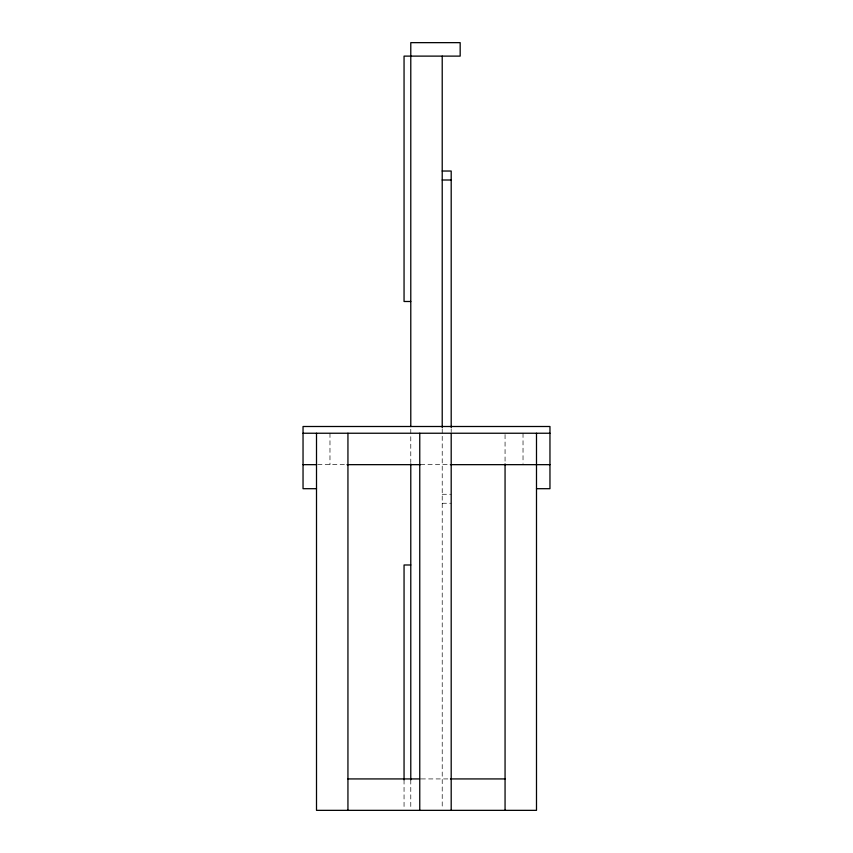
<?xml version="1.0" encoding="UTF-8"?>
<svg xmlns="http://www.w3.org/2000/svg" width="853" height="853" viewBox="0 0 853 853"><rect width="100%" height="100%" fill="white"/><g stroke="black" fill="none" stroke-linecap="round" stroke-linejoin="round"><path stroke-width="0.64" stroke-dasharray="4.26 3.2" d="M317.732 464.661L346.99 464.661M420.508 464.661L449.136 464.661M442.217 494.271L451.194 494.271M442.217 503.249L451.194 503.249M421.169 778.928L450.469 778.928M523.028 433.239L523.028 463.35M505.061 434.54L505.061 463.35M451.194 428.824L451.194 431.682M442.217 428.824L442.217 809.017M410.783 429.24L410.783 462.55M410.783 779.845L410.783 809.028M404.055 779.845L404.055 809.028M329.972 433.239L329.972 464.661"/><path stroke-width="1.28" d="M442.217 171.026L451.194 171.026L451.194 427.502M442.217 180.004L451.194 180.004M410.783 301.493L404.055 301.493L404.055 56.117L460.172 56.117L460.172 42.65L410.783 42.65L410.783 426.575M303.039 433.239L549.961 433.239M303.039 464.661L316.506 464.661M346.99 464.661L420.508 464.661M450.352 464.661L549.961 464.661M316.506 488.694L303.039 488.694L303.039 426.5L549.961 426.5L549.961 488.694L536.494 488.694M410.783 564.985L404.055 564.985L404.055 779.845M347.939 778.928L419.847 778.928M450.469 778.928L505.061 778.928M536.494 433.239L536.494 810.35L316.506 810.35L316.506 433.239M505.061 463.883L505.061 810.35M451.194 433.239L451.194 810.35M442.217 56.117L442.217 427.502M419.761 433.239L419.761 810.35M410.783 463.883L410.783 779.845M347.939 433.239L347.939 810.35"/></g></svg>
